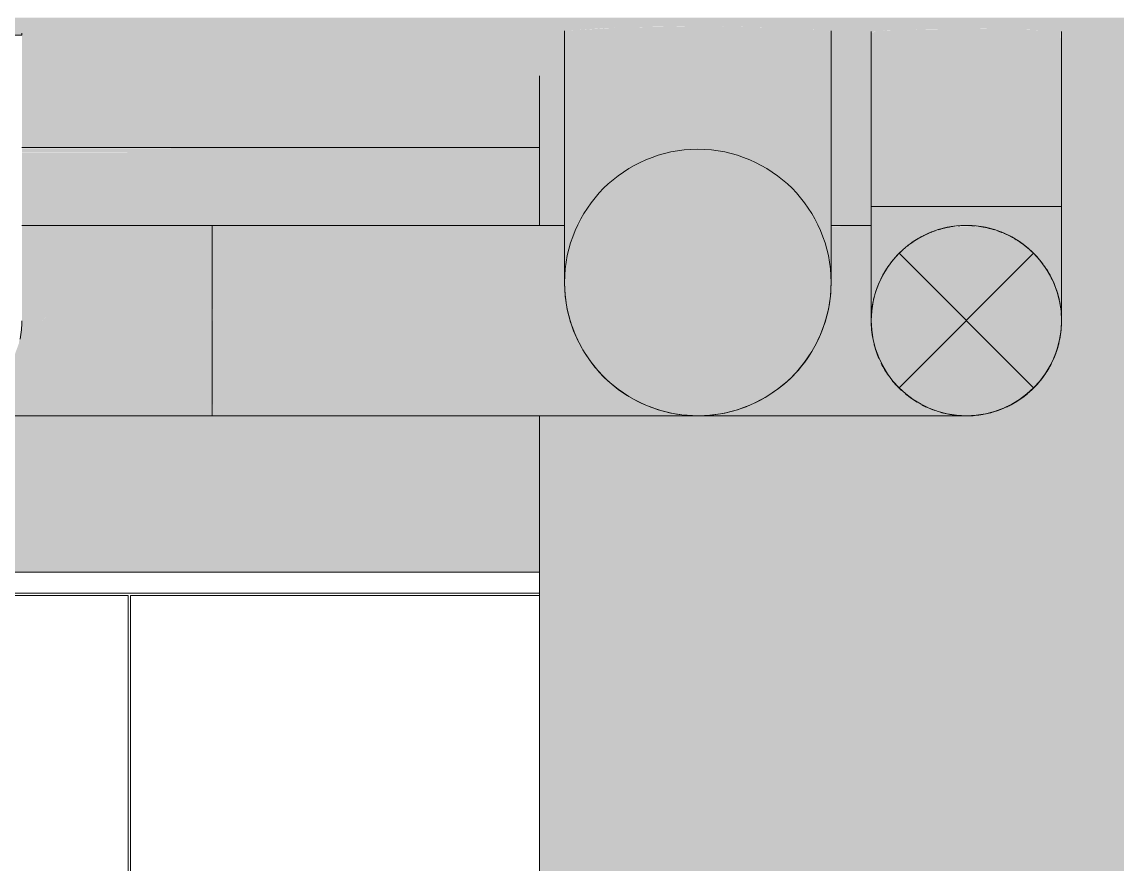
# Model space of a CAD drawing. Header units: inches. Extents: x -23034 to -8288, y -132 to 853.
# Drawn here: x -19055 to -18939.9, y 68.4 to 156.9 of the extents above; entities that cross this region are included whole.
import ezdxf

# ---------------------------------------------------------------- set-up
doc = ezdxf.new("R2010")
doc.units = ezdxf.units.IN
doc.header["$MEASUREMENT"] = 0
for name, color, linetype, lineweight in [('A-CLNG', 13, 'Continuous', 9), ('A-WALL-PATT', 111, 'Continuous', 25), ('I-WALL', 2, 'Continuous', 9), ('M-HVAC-DUCT', 70, 'Continuous', 9), ('M-HVAC-DUCT-ANNO', 70, 'Continuous', 9), ('S-BEAM', 12, 'Continuous', 9)]:
    doc.layers.add(name, color=color, linetype=linetype, lineweight=lineweight)

# ---------------------------------------------------------------- blocks, each defined once
blk = doc.blocks.new('Round Elbow - 1_5 D-V67-Section 8')
at = {"layer": 'M-HVAC-DUCT'}
for points in [[(-25860.36, 129.55), (-25860.14, 131.98), (-25859.51, 134.34), (-25858.48, 136.55), (-25857.08, 138.55), (-25855.36, 140.28), (-25853.36, 141.68), (-25851.15, 142.71), (-25848.79, 143.34), (-25846.36, 143.55), (-25846.36, 156.47), (-25854.6, 156.34), (-25859.3, 156.06), (-25860.17, 155.9), (-25860.36, 155.83), (-25860.36, 129.78)], [(-25832.36, 129.55), (-25832.36, 155.83), (-25833.04, 156.02), (-25834.78, 156.18), (-25838.26, 156.35), (-25844.4, 156.46), (-25846.36, 156.47), (-25846.36, 143.55), (-25843.93, 143.34), (-25841.57, 142.71), (-25839.36, 141.68), (-25837.36, 140.28), (-25835.63, 138.55), (-25834.04, 136.14), (-25833.19, 134.28), (-25832.57, 131.98)], [(-25846.36, 115.55), (-25843.93, 115.76), (-25841.57, 116.4), (-25839.36, 117.43), (-25837.36, 118.83), (-25835.63, 120.55), (-25834.23, 122.55), (-25833.2, 124.76), (-25832.57, 127.12), (-25832.36, 129.55), (-25832.57, 131.98), (-25833.2, 134.34), (-25834.23, 136.55), (-25835.63, 138.55), (-25837.36, 140.28), (-25839.36, 141.68), (-25841.57, 142.71), (-25843.93, 143.34), (-25846.36, 143.55), (-25848.79, 143.34), (-25851.15, 142.71), (-25853.36, 141.68), (-25855.36, 140.28), (-25857.08, 138.55), (-25858.48, 136.55), (-25859.51, 134.34), (-25860.14, 131.98), (-25860.36, 129.55), (-25860.14, 127.12), (-25859.51, 124.76), (-25858.48, 122.55), (-25857.08, 120.55), (-25855.36, 118.83), (-25853.36, 117.43), (-25851.15, 116.4), (-25848.79, 115.76)]]:
    blk.add_hatch(color=256, dxfattribs=at).paths.add_polyline_path(points, flags=0)
at = {"layer": 'M-HVAC-DUCT', "flags": 128}
for points in [[(-25860.36, 129.55), (-25860.36, 129.59), (-25860.36, 129.69), (-25860.36, 129.85), (-25860.36, 130.09), (-25860.36, 130.39), (-25860.36, 130.76), (-25860.36, 131.19), (-25860.36, 131.68), (-25860.36, 132.24), (-25860.36, 132.87), (-25860.36, 133.55), (-25860.36, 134.3), (-25860.36, 135.1), (-25860.36, 135.97), (-25860.36, 136.89), (-25860.36, 137.86), (-25860.36, 138.89), (-25860.36, 139.98), (-25860.36, 141.11), (-25860.36, 142.29), (-25860.36, 143.52), (-25860.36, 144.79), (-25860.36, 146.11), (-25860.36, 147.46), (-25860.36, 148.86), (-25860.36, 150.29), (-25860.36, 151.76), (-25860.36, 153.25), (-25860.36, 154.78), (-25860.36, 155.99)], [(-25832.36, 155.99), (-25832.36, 155.2), (-25832.36, 153.66), (-25832.36, 152.16), (-25832.36, 150.68), (-25832.36, 149.24), (-25832.36, 147.84), (-25832.36, 146.47), (-25832.36, 145.14), (-25832.36, 143.86), (-25832.36, 142.62), (-25832.36, 141.42), (-25832.36, 140.28), (-25832.36, 139.18), (-25832.36, 138.14), (-25832.36, 137.15), (-25832.36, 136.21), (-25832.36, 135.33), (-25832.36, 134.51), (-25832.36, 133.75), (-25832.36, 133.05), (-25832.36, 132.41), (-25832.36, 131.83), (-25832.36, 131.31), (-25832.36, 130.87), (-25832.36, 130.48), (-25832.36, 130.16), (-25832.36, 129.91), (-25832.36, 129.72), (-25832.36, 129.61), (-25832.36, 129.55), (-25832.36, 129.55)], [(-25846.36, 115.55), (-25846.92, 115.56), (-25847.48, 115.6), (-25848.03, 115.65), (-25848.59, 115.73), (-25849.14, 115.83), (-25849.69, 115.95), (-25850.23, 116.1), (-25850.76, 116.26), (-25851.29, 116.45), (-25851.81, 116.66), (-25852.32, 116.88), (-25852.82, 117.13), (-25853.31, 117.4), (-25853.79, 117.69), (-25854.26, 118), (-25854.72, 118.32), (-25855.16, 118.67), (-25855.59, 119.03), (-25856, 119.4), (-25856.4, 119.8), (-25856.78, 120.21), (-25857.15, 120.63), (-25857.5, 121.07), (-25857.83, 121.52), (-25858.14, 121.99), (-25858.43, 122.46), (-25858.7, 122.95), (-25858.96, 123.45), (-25859.19, 123.96), (-25859.41, 124.48), (-25859.6, 125), (-25859.77, 125.54), (-25859.92, 126.08), (-25860.05, 126.62), (-25860.15, 127.17), (-25860.24, 127.73), (-25860.3, 128.28), (-25860.34, 128.84), (-25860.36, 129.4), (-25860.36, 129.55)], [(-25832.36, 129.55), (-25832.37, 128.99), (-25832.4, 128.43), (-25832.46, 127.88), (-25832.54, 127.32), (-25832.64, 126.77), (-25832.76, 126.22), (-25832.9, 125.68), (-25833.07, 125.15), (-25833.25, 124.62), (-25833.46, 124.1), (-25833.69, 123.59), (-25833.94, 123.09), (-25834.21, 122.6), (-25834.5, 122.11), (-25834.8, 121.65), (-25835.13, 121.19), (-25835.47, 120.75), (-25835.83, 120.32), (-25836.21, 119.91), (-25836.6, 119.51), (-25837.01, 119.13), (-25837.44, 118.76), (-25837.88, 118.41), (-25838.33, 118.08), (-25838.79, 117.77), (-25839.27, 117.48), (-25839.76, 117.2), (-25840.26, 116.95), (-25840.77, 116.72), (-25841.28, 116.5), (-25841.81, 116.31), (-25842.34, 116.14), (-25842.88, 115.99), (-25843.43, 115.86), (-25843.98, 115.76), (-25844.53, 115.67), (-25845.09, 115.61), (-25845.65, 115.57), (-25846.21, 115.55), (-25846.36, 115.55)]]:
    blk.add_lwpolyline(points, dxfattribs=at)
at = {"layer": 'M-HVAC-DUCT'}
for start, end in [(90, 180), (0, 90), (180, 270), (270, 0)]:
    blk.add_arc((-25846.36, 129.55), 14, start, end, dxfattribs=at)
blk = doc.blocks.new('Round Elbow - 1_5 D-928584-Section 8')
at = {"layer": 'M-HVAC-DUCT'}
h = blk.add_hatch(color=256, dxfattribs=at)
h.paths.add_polyline_path([(-25917.14, 125.54), (-25917.14, 125.54), (-25917.03, 126.03)], flags=0)
h.paths.add_polyline_path([(-25916.41, 125.54), (-25916.41, 125.54), (-25916.41, 125.54), (-25916.18, 125.96)], flags=0)
h.paths.add_polyline_path([(-25897.39, 125.53), (-25897.39, 135.53), (-25917.39, 135.53), (-25917.39, 125.54), (-25897.39, 125.53)], flags=0)
h.paths.add_polyline_path([(-25906.47, 125.53), (-25906.47, 125.53), (-25906.47, 127.89)], flags=0)
h.paths.add_polyline_path([(-25915.21, 125.53), (-25915.21, 125.54), (-25914.6, 126.29)], flags=0)
h = blk.add_hatch(color=256, dxfattribs=at)
h.paths.add_polyline_path([(-25906.47, 125.53), (-25906.47, 125.53), (-25906.47, 125.53)], flags=0)
h.paths.add_polyline_path([(-25897.39, 115.53), (-25897.39, 125.53), (-25917.39, 125.54), (-25917.71, 123.14), (-25918.45, 121.13), (-25919.45, 119.5), (-25920.81, 118.03), (-25922.76, 116.71), (-25924.3, 116.03), (-25926.68, 115.59), (-25901.01, 115.53)], flags=0)
h.paths.add_polyline_path([(-25916.41, 123.52), (-25916.41, 125.54), (-25916.41, 125.53)], flags=0)
h.paths.add_polyline_path([(-25916.99, 124.46), (-25917.14, 125.54), (-25917.14, 125.54)], flags=0)
for p, q in [((-25927.37, 135.54), (-25927.29, 135.54)), ((-25897.39, 135.53), (-25897.39, 135.34)), ((-25897.39, 135.34), (-25897.39, 134.77)), ((-25897.39, 134.77), (-25897.39, 133.85)), ((-25897.39, 133.85), (-25897.39, 132.6)), ((-25897.39, 132.6), (-25897.39, 131.09)), ((-25897.39, 131.09), (-25897.39, 129.36)), ((-25897.39, 129.36), (-25897.39, 127.48)), ((-25897.39, 127.48), (-25897.39, 125.53)), ((-25897.39, 125.53), (-25897.39, 123.58)), ((-25897.39, 123.58), (-25897.39, 121.71)), ((-25897.39, 121.71), (-25897.39, 119.98)), ((-25897.39, 119.98), (-25897.39, 118.46)), ((-25897.39, 118.46), (-25897.39, 117.22)), ((-25897.39, 117.22), (-25897.39, 116.29)), ((-25897.39, 116.29), (-25897.39, 115.72)), ((-25897.39, 115.72), (-25897.39, 115.53))]:
    blk.add_line(p, q, dxfattribs=at)
at = {"layer": 'M-HVAC-DUCT', "flags": 128}
for points in [[(-25917.4, 135.53), (-25916.5, 135.53), (-25915.56, 135.53), (-25914.6, 135.53), (-25913.6, 135.53), (-25912.58, 135.53), (-25911.53, 135.53), (-25910.46, 135.53), (-25909.37, 135.53), (-25908.26, 135.53), (-25907.13, 135.53), (-25905.99, 135.53), (-25904.83, 135.53), (-25903.67, 135.53), (-25902.49, 135.53), (-25901.3, 135.53), (-25900.11, 135.53), (-25898.91, 135.53), (-25897.71, 135.53), (-25897.39, 135.53)], [(-25897.39, 115.53), (-25898.59, 115.53), (-25899.79, 115.53), (-25900.98, 115.53), (-25902.17, 115.53), (-25903.35, 115.53), (-25904.52, 115.53), (-25905.68, 115.53), (-25906.83, 115.53), (-25907.96, 115.53), (-25909.07, 115.53), (-25910.17, 115.53), (-25911.24, 115.53), (-25912.3, 115.53), (-25913.33, 115.53), (-25914.33, 115.53), (-25915.31, 115.53), (-25916.25, 115.53), (-25917.17, 115.53), (-25918.06, 115.53), (-25918.91, 115.53), (-25919.73, 115.53), (-25920.51, 115.53), (-25921.26, 115.53), (-25921.97, 115.53), (-25922.64, 115.53), (-25923.26, 115.54), (-25923.85, 115.54), (-25924.39, 115.54), (-25924.89, 115.54), (-25925.35, 115.54), (-25925.76, 115.54), (-25926.13, 115.54), (-25926.45, 115.54), (-25926.73, 115.54), (-25926.95, 115.54), (-25927.13, 115.54), (-25927.27, 115.54), (-25927.35, 115.54), (-25927.39, 115.54), (-25927.39, 115.54)]]:
    blk.add_lwpolyline(points, dxfattribs=at)
at = {"layer": 'M-HVAC-DUCT'}
for start_param, end_param in [(6.086768, 6.283117), (5.694069, 5.795395), (5.876909, 5.890418)]:
    blk.add_ellipse((-25927.39, 125.54), major_axis=(10, 0), ratio=1, start_param=start_param, end_param=end_param, dxfattribs=at)
blk = doc.blocks.new('Round Elbow - 1_5 D-928679-Section 8')
at = {"layer": 'M-HVAC-DUCT'}
blk.add_hatch(color=256, dxfattribs=at).paths.add_polyline_path([(-25833, 125.53), (-25828.14, 125.55), (-25828.2, 135.53), (-25832.36, 135.45), (-25832.4, 129.04), (-25832.6, 127.02), (-25832.79, 126.3)], flags=0)
h = blk.add_hatch(color=256, dxfattribs=at)
h.paths.add_polyline_path([(-25830.32, 125.53), (-25830.32, 125.53), (-25830.67, 123.31)], flags=0)
h.paths.add_polyline_path([(-25840.96, 115.53), (-25819.19, 115.61), (-25821.45, 116.14), (-25821.98, 116.3), (-25823.71, 117.23), (-25825.34, 118.62), (-25826.46, 119.99), (-25827.38, 121.71), (-25827.95, 123.59), (-25828.2, 125.53), (-25833, 125.53), (-25833.34, 124.48), (-25834.44, 122.26), (-25835.63, 120.55), (-25837.65, 118.62), (-25839.36, 117.43), (-25841.57, 116.4), (-25844.41, 115.72), (-25846.36, 115.55), (-25848.14, 115.63), (-25848.14, 115.53), (-25841.57, 115.53)], flags=0)
h = blk.add_hatch(color=256, dxfattribs=at)
h.paths.add_polyline_path([(-25818.14, 115.53), (-25818.14, 115.54), (-25818.22, 115.54)], flags=0)
h.paths.add_polyline_path([(-25816.82, 115.66), (-25816.15, 115.74), (-25816.27, 115.73), (-25816.75, 115.68)], flags=0)
h.paths.add_polyline_path([(-25814.83, 116.14), (-25814.28, 116.31), (-25814.35, 116.29), (-25814.77, 116.17)], flags=0)
h.paths.add_polyline_path([(-25812.97, 117.01), (-25812.57, 117.23), (-25812.93, 117.04)], flags=0)
h.paths.add_polyline_path([(-25811.34, 118.24), (-25810.92, 118.65), (-25811.31, 118.27)], flags=0)
h.paths.add_polyline_path([(-25809.99, 119.78), (-25809.82, 119.99), (-25809.97, 119.81)], flags=0)
h.paths.add_polyline_path([(-25808.98, 121.56), (-25808.9, 121.71), (-25808.97, 121.58)], flags=0)
h.paths.add_polyline_path([(-25808.35, 123.51), (-25808.33, 123.6), (-25808.35, 123.52)], flags=0)
for p, q in [((-25818.04, 135.53), (-25817.84, 135.53)), ((-25817.57, 135.52), (-25817.34, 135.5)), ((-25816.55, 135.41), (-25816.29, 135.36)), ((-25813.43, 134.35), (-25813.3, 134.28)), ((-25813, 134.11), (-25812.89, 134.04)), ((-25812.49, 133.79), (-25812.22, 133.6)), ((-25810.41, 131.88), (-25810.19, 131.59)), ((-25809.95, 131.27), (-25809.87, 131.15)), ((-25809.27, 130.14), (-25809.14, 129.89)), ((-25808.89, 129.32), (-25808.85, 129.22)), ((-25808.68, 128.78), (-25808.61, 128.57)), ((-25808.51, 128.24), (-25808.46, 128.03)), ((-25808.33, 127.46), (-25808.31, 127.36)), ((-25808.17, 126.27), (-25808.16, 126.13)), ((-25848.14, 115.53), (-25848.14, 115.58))]:
    blk.add_line(p, q, dxfattribs=at)
at = {"layer": 'M-HVAC-DUCT', "flags": 128}
for points in [[(-25832.36, 135.53), (-25832.2, 135.53), (-25831.2, 135.53), (-25830.22, 135.53), (-25829.28, 135.53), (-25828.36, 135.53), (-25828.2, 135.53)], [(-25818.18, 135.53), (-25818.14, 135.53), (-25818.14, 135.53)], [(-25815.73, 135.24), (-25815.38, 135.14), (-25815.23, 135.1)], [(-25814.88, 134.99), (-25814.62, 134.89), (-25814.41, 134.81)], [(-25814.16, 134.71), (-25813.88, 134.58), (-25813.59, 134.44)], [(-25812.09, 133.5), (-25811.85, 133.31), (-25811.61, 133.11)], [(-25811.35, 132.88), (-25811.25, 132.78), (-25811.15, 132.69)], [(-25810.92, 132.45), (-25810.69, 132.21), (-25810.53, 132.01)], [(-25809.63, 130.79), (-25809.52, 130.6), (-25809.39, 130.36)], [(-25808.14, 125.53), (-25808.15, 125.13), (-25808.17, 124.73), (-25808.21, 124.34), (-25808.27, 123.94), (-25808.34, 123.55), (-25808.43, 123.16), (-25808.53, 122.77), (-25808.65, 122.39), (-25808.78, 122.01), (-25808.93, 121.64), (-25809.09, 121.27), (-25809.27, 120.92), (-25809.46, 120.57), (-25809.67, 120.22), (-25809.89, 119.89), (-25810.12, 119.56), (-25810.36, 119.25), (-25810.62, 118.94), (-25810.89, 118.64), (-25811.17, 118.36), (-25811.47, 118.09), (-25811.77, 117.83), (-25812.08, 117.58), (-25812.41, 117.34), (-25812.74, 117.12), (-25813.08, 116.91), (-25813.43, 116.71), (-25813.78, 116.53), (-25814.15, 116.37), (-25814.52, 116.21), (-25814.89, 116.08), (-25815.27, 115.95), (-25815.66, 115.85), (-25816.05, 115.76), (-25816.44, 115.68), (-25816.84, 115.62), (-25817.23, 115.58), (-25817.63, 115.55), (-25818.03, 115.54), (-25818.14, 115.53)], [(-25818.14, 115.53), (-25818.16, 115.53), (-25818.24, 115.53), (-25818.36, 115.53), (-25818.52, 115.53), (-25818.74, 115.53), (-25819, 115.53), (-25819.31, 115.53), (-25819.66, 115.53), (-25820.06, 115.53), (-25820.51, 115.53), (-25821, 115.53), (-25821.53, 115.53), (-25822.11, 115.53), (-25822.72, 115.53), (-25823.38, 115.53), (-25824.08, 115.53), (-25824.81, 115.53), (-25825.59, 115.53), (-25826.4, 115.53), (-25827.24, 115.53), (-25828.12, 115.53), (-25829.03, 115.53), (-25829.97, 115.53), (-25830.94, 115.53), (-25831.93, 115.53), (-25832.95, 115.53), (-25834, 115.53), (-25835.07, 115.53), (-25836.16, 115.53), (-25837.27, 115.53), (-25838.4, 115.53), (-25839.54, 115.53), (-25840.7, 115.53), (-25841.86, 115.53), (-25843.04, 115.53), (-25844.23, 115.53), (-25845.42, 115.53), (-25846.62, 115.53), (-25847.82, 115.53), (-25848.14, 115.53)]]:
    blk.add_lwpolyline(points, dxfattribs=at)
at = {"layer": 'M-HVAC-DUCT'}
for major_axis, start_param, end_param in [((10, 0), 3.386095, 3.550831), ((10, 0), 5.873884, 6.03903), ((10, 0), 3.603142, 3.756233), ((10, 0), 5.668485, 5.821758), ((10, 0), 3.812892, 3.961814), ((10, 0), 5.462906, 5.611933), ((10, 0), 4.020413, 4.167541), ((10, 0), 5.257183, 5.404375), ((10, 0), 4.227064, 4.37338), ((10, 0), 5.051349, 5.197703), ((10, 0), 4.433336, 4.579307), ((10, 0), 4.639431, 4.712321), ((-10, 0), 1.570732, 1.643723), ((10, 0), 4.845428, 4.991417)]:
    blk.add_ellipse((-25818.14, 125.53), major_axis=major_axis, ratio=1, start_param=start_param, end_param=end_param, dxfattribs=at)
blk = doc.blocks.new('Round Tee - Standard-928740-Section 8')
at = {"layer": 'M-HVAC-DUCT'}
blk.add_hatch(color=256, dxfattribs=at).paths.add_polyline_path([(-25828.14, 125.55), (-25827.81, 128.1), (-25827.28, 129.62), (-25826, 131.72), (-25824.83, 132.98), (-25822.83, 134.36), (-25821.63, 134.91), (-25819.94, 135.38), (-25818.14, 135.54), (-25818.14, 137.54), (-25826.45, 137.54), (-25826.46, 137.54), (-25828.14, 137.54), (-25828.14, 126.86)], flags=0)
h = blk.add_hatch(color=256, dxfattribs=at)
h.paths.add_polyline_path([(-25808.14, 125.55), (-25808.14, 137.54), (-25809.83, 137.54), (-25809.83, 137.54), (-25818.14, 137.54), (-25818.13, 135.54), (-25816.34, 135.38), (-25814.65, 134.91), (-25813.05, 134.14), (-25811.83, 133.3), (-25810.75, 132.27), (-25809.81, 131.07), (-25809.05, 129.7), (-25808.89, 129.35), (-25808.45, 128), (-25808.22, 126.83), (-25808.14, 125.56)], flags=0)
h.paths.add_polyline_path([(-25808.9, 132.69), (-25808.9, 137.54), (-25808.9, 137.54)], flags=0)
h = blk.add_hatch(color=256, dxfattribs=at)
h.paths.add_polyline_path([(-25818.14, 115.54), (-25817.5, 115.61), (-25818.78, 115.61)], flags=0)
h.paths.add_polyline_path([(-25816.75, 115.68), (-25816.19, 115.73), (-25816.49, 115.73)], flags=0)
h.paths.add_polyline_path([(-25814.77, 116.17), (-25814.31, 116.3), (-25814.5, 116.29)], flags=0)
h.paths.add_polyline_path([(-25812.93, 117.04), (-25812.58, 117.23), (-25812.71, 117.2)], flags=0)
h.paths.add_polyline_path([(-25811.31, 118.27), (-25810.92, 118.65), (-25811, 118.62)], flags=0)
h.paths.add_polyline_path([(-25809.97, 119.81), (-25809.83, 119.99), (-25809.93, 119.88)], flags=0)
h.paths.add_polyline_path([(-25808.97, 121.58), (-25808.9, 121.72), (-25808.94, 121.7)], flags=0)
h.paths.add_polyline_path([(-25808.35, 123.52), (-25808.33, 123.59), (-25808.35, 123.58)], flags=0)
for p, q in [((-25828.14, 137.54), (-25828.14, 125.54)), ((-25808.14, 125.54), (-25808.14, 137.54)), ((-25828.14, 125.54), (-25828.14, 125.54)), ((-25808.14, 125.54), (-25808.14, 125.54))]:
    blk.add_line(p, q, dxfattribs=at)
for centre, major_axis, ratio, start_param, end_param in [((-25818.14, 137.54), (10, 0), 0.000149, 1.570796, 3.141593), ((-25818.14, 137.54), (10, 0), 0.000149, 0, 1.570796), ((-25818.14, 125.54), (10, 0), 1, 1.928347, 2.024102), ((-25818.14, 125.54), (10, 0), 1, 1.726063, 1.820823), ((-25818.14, 125.54), (-10, 0), 1, 4.712389, 4.759612), ((-25818.14, 125.54), (10, 0), 1, 1.523573, 1.570796), ((-25818.14, 125.54), (10, 0), 1, 1.32077, 1.415529), ((-25818.14, 125.54), (10, 0), 1, 1.11749, 1.213246), ((-25818.14, 125.54), (10, 0), 1, 2.130502, 2.228136), ((-25818.14, 125.54), (10, 0), 1, 0.913456, 1.011091), ((-25818.14, 125.54), (10, 0), 1, 2.33259, 2.433488), ((-25818.14, 125.54), (10, 0), 1, 0.708105, 0.809003), ((-25818.14, 125.54), (10, 0), 1, 2.53466, 2.641583), ((-25818.14, 125.54), (10, 0), 1, 0.50001, 0.606933), ((-25818.14, 125.54), (10, 0), 1, 2.736754, 2.857588), ((-25818.14, 125.54), (10, 0), 1, 0.284005, 0.404839), ((-25818.14, 125.54), (10, 0), 1, 2.945243, 3.141593), ((-25818.14, 125.54), (-10, 0), 1, 3.141594, 3.337943), ((-25818.14, 125.54), (-10, 0), 1, 0, 0.19635), ((-25818.14, 125.54), (10, 0), 1, 6.086836, 6.283185), ((-25818.14, 125.54), (10, 0), 1, 3.398581, 3.549449), ((-25818.14, 125.54), (10, 0), 1, 5.875329, 6.026197), ((-25818.14, 125.54), (10, 0), 1, 3.615372, 3.753794), ((-25818.14, 125.54), (10, 0), 1, 5.670984, 5.809406), ((-25818.14, 125.54), (10, 0), 1, 3.824619, 3.958255), ((-25818.14, 125.54), (10, 0), 1, 5.466523, 5.600159), ((-25818.14, 125.54), (10, 0), 1, 4.03146, 4.162819), ((-25818.14, 125.54), (10, 0), 1, 5.261959, 5.393318), ((-25818.14, 125.54), (10, 0), 1, 4.237283, 4.367481), ((-25818.14, 125.54), (10, 0), 1, 5.057297, 5.187495), ((-25818.14, 125.54), (10, 0), 1, 4.442605, 4.569596), ((-25818.14, 125.54), (10, 0), 1, 4.647654, 4.712389), ((-25818.14, 125.54), (-10, 0), 1, 1.570796, 1.635532), ((-25818.14, 125.54), (10, 0), 1, 4.852535, 4.982173)]:
    blk.add_ellipse(centre, major_axis=major_axis, ratio=ratio, start_param=start_param, end_param=end_param, dxfattribs=at)
for points, knots in [([(-25823.03, 134.27), (-25822.89, 134.34), (-25822.57, 134.51), (-25822.25, 134.66), (-25822.06, 134.74)], [0.72215351, 0.72215351, 0.72215351, 0.72215351, 0.75, 0.78371328, 0.78371328, 0.78371328, 0.78371328]), ([(-25821.41, 134.99), (-25821.49, 134.96), (-25821.64, 134.91), (-25821.79, 134.85), (-25821.86, 134.82)], [0.17764588, 0.17764588, 0.17764588, 0.17764588, 0.19047619, 0.20436545, 0.20436545, 0.20436545, 0.20436545]), ([(-25820.05, 135.36), (-25819.94, 135.38), (-25819.72, 135.42), (-25819.49, 135.45), (-25819.38, 135.47)], [0.89902118, 0.89902118, 0.89902118, 0.89902118, 0.91666667, 0.9350048, 0.9350048, 0.9350048, 0.9350048]), ([(-25819.05, 135.5), (-25819.01, 135.5), (-25818.71, 135.53), (-25818.41, 135.54), (-25818.14, 135.54)], [0.95238095, 0.95238095, 0.95238095, 0.95238095, 0.95833333, 1, 1, 1, 1]), ([(-25817.23, 135.5), (-25817.27, 135.5), (-25817.55, 135.53), (-25817.83, 135.54), (-25818.08, 135.54)], [0.95238095, 0.95238095, 0.95238095, 0.95238095, 0.95833333, 0.99675497, 0.99675497, 0.99675497, 0.99675497]), ([(-25816.91, 135.47), (-25816.72, 135.44), (-25816.49, 135.41), (-25816.27, 135.37), (-25816.23, 135.36)], [0.0649952, 0.0649952, 0.0649952, 0.0649952, 0.0952381, 0.10097882, 0.10097882, 0.10097882, 0.10097882]), ([(-25816.34, 135.38), (-25816.41, 135.39), (-25816.59, 135.42), (-25816.76, 135.45), (-25816.87, 135.46)], [0.9047619, 0.9047619, 0.9047619, 0.9047619, 0.91666667, 0.93292582, 0.93292582, 0.93292582, 0.93292582]), ([(-25814.89, 135), (-25814.81, 134.97), (-25814.64, 134.91), (-25814.48, 134.85), (-25814.39, 134.81)], [0.17630933, 0.17630933, 0.17630933, 0.17630933, 0.19047619, 0.20578867, 0.20578867, 0.20578867, 0.20578867]), ([(-25813.29, 134.28), (-25813.41, 134.35), (-25813.71, 134.51), (-25814.02, 134.65), (-25814.19, 134.73)], [0.72430384, 0.72430384, 0.72430384, 0.72430384, 0.75, 0.78223315, 0.78223315, 0.78223315, 0.78223315]), ([(-25824.72, 133.07), (-25824.44, 133.32), (-25824.11, 133.57), (-25823.76, 133.81), (-25823.73, 133.83)], [0.59663748, 0.59663748, 0.59663748, 0.59663748, 0.66666667, 0.67309712, 0.67309712, 0.67309712, 0.67309712]), ([(-25812.55, 133.83), (-25812.3, 133.66), (-25811.96, 133.41), (-25811.65, 133.15), (-25811.56, 133.07)], [0.32690288, 0.32690288, 0.32690288, 0.32690288, 0.38095238, 0.40336252, 0.40336252, 0.40336252, 0.40336252]), ([(-25826.16, 131.52), (-25826.11, 131.59), (-25825.83, 131.94), (-25825.53, 132.29), (-25825.27, 132.56)], [0.45890792, 0.45890792, 0.45890792, 0.45890792, 0.47619048, 0.54894593, 0.54894593, 0.54894593, 0.54894593]), ([(-25825.13, 132.69), (-25825.1, 132.73), (-25825.02, 132.8), (-25824.95, 132.87), (-25824.91, 132.9)], [0.56096521, 0.56096521, 0.56096521, 0.56096521, 0.57142857, 0.58048063, 0.58048063, 0.58048063, 0.58048063]), ([(-25811.01, 132.56), (-25810.92, 132.46), (-25810.6, 132.13), (-25810.31, 131.78), (-25810.12, 131.52)], [0.45105407, 0.45105407, 0.45105407, 0.45105407, 0.47619048, 0.54109208, 0.54109208, 0.54109208, 0.54109208]), ([(-25827.23, 129.7), (-25827.1, 129.99), (-25826.86, 130.45), (-25826.59, 130.9), (-25826.48, 131.07)], [0.3130917, 0.3130917, 0.3130917, 0.3130917, 0.3809524, 0.4216857, 0.4216857, 0.4216857, 0.4216857]), ([(-25827.9, 127.7), (-25827.88, 127.83), (-25827.74, 128.39), (-25827.53, 129), (-25827.33, 129.47), (-25827.31, 129.54)], [0.1603414, 0.1603414, 0.1603414, 0.1603414, 0.1904762, 0.2857143, 0.3002299, 0.3002299, 0.3002299, 0.3002299]), ([(-25808.97, 129.54), (-25808.86, 129.27), (-25808.63, 128.66), (-25808.44, 128.04), (-25808.36, 127.7)], [0.6997701, 0.6997701, 0.6997701, 0.6997701, 0.7619048, 0.8396586, 0.8396586, 0.8396586, 0.8396586]), ([(-25828.14, 125.54), (-25828.14, 125.76), (-25828.13, 126.18), (-25828.06, 126.83), (-25827.99, 127.29), (-25827.94, 127.54), (-25827.93, 127.58)], [0, 0, 0, 0, 0.047619, 0.0952381, 0.1428571, 0.1515306, 0.1515306, 0.1515306, 0.1515306]), ([(-25808.35, 127.58), (-25808.32, 127.44), (-25808.19, 126.76), (-25808.14, 126.08), (-25808.14, 125.54)], [0.8484694, 0.8484694, 0.8484694, 0.8484694, 0.8809524, 1, 1, 1, 1])]:
    blk.add_open_spline(points, degree=3, knots=knots, dxfattribs=at)
for points in [[(-25822.09, 134.73), (-25822.4, 134.59), (-25822.7, 134.44), (-25822.99, 134.28)], [(-25821.89, 134.81), (-25821.73, 134.88), (-25821.56, 134.94), (-25821.39, 135)], [(-25821.07, 135.1), (-25820.78, 135.19), (-25820.48, 135.27), (-25820.18, 135.33)], [(-25820.22, 135.32), (-25820.5, 135.26), (-25820.77, 135.19), (-25821.04, 135.11)], [(-25819.41, 135.46), (-25819.59, 135.44), (-25819.77, 135.41), (-25819.94, 135.38)], [(-25818.2, 135.54), (-25818.49, 135.54), (-25818.77, 135.52), (-25819.05, 135.5)], [(-25818.14, 135.54), (-25817.84, 135.54), (-25817.53, 135.53), (-25817.23, 135.5)], [(-25816.1, 135.33), (-25815.8, 135.27), (-25815.5, 135.19), (-25815.22, 135.1)], [(-25815.24, 135.11), (-25815.51, 135.19), (-25815.78, 135.26), (-25816.06, 135.32)], [(-25814.42, 134.82), (-25814.56, 134.88), (-25814.71, 134.94), (-25814.87, 134.99)], [(-25814.22, 134.74), (-25813.88, 134.6), (-25813.56, 134.44), (-25813.25, 134.27)], [(-25823.82, 133.77), (-25824.04, 133.62), (-25824.25, 133.46), (-25824.45, 133.3)], [(-25823.64, 133.9), (-25823.51, 133.98), (-25823.37, 134.06), (-25823.24, 134.14)], [(-25823.27, 134.13), (-25823.38, 134.06), (-25823.5, 133.98), (-25823.61, 133.91)], [(-25813.04, 134.15), (-25812.91, 134.06), (-25812.77, 133.98), (-25812.64, 133.9)], [(-25812.67, 133.91), (-25812.78, 133.98), (-25812.9, 134.06), (-25813.01, 134.13)], [(-25811.83, 133.3), (-25812.03, 133.46), (-25812.24, 133.62), (-25812.46, 133.77)], [(-25811.37, 132.9), (-25811.29, 132.83), (-25811.22, 132.76), (-25811.15, 132.69)], [(-25826.42, 131.15), (-25826.38, 131.21), (-25826.33, 131.27), (-25826.29, 131.34)], [(-25809.99, 131.34), (-25809.95, 131.27), (-25809.9, 131.21), (-25809.86, 131.15)], [(-25809.81, 131.07), (-25809.51, 130.62), (-25809.27, 130.17), (-25809.06, 129.7)]]:
    blk.add_open_spline(points, degree=3, dxfattribs=at)
blk = doc.blocks.new('W-Wide Flange - W10X15-1058984-Section 8')
at = {"layer": 'S-BEAM'}
h = blk.add_hatch(color=256, dxfattribs=at)
h.paths.add_polyline_path([(-26262.89, 143.19), (-26128.02, 143.19), (-26128.02, 143.7), (-26262.89, 143.66), (-26262.89, 143.33)], flags=0)
h.paths.add_polyline_path([(-25534.45, 143.19), (-25526.02, 143.19), (-25526.02, 143.7), (-25627.89, 143.64), (-25627.89, 143.19), (-25569, 143.19)], flags=0)
h.paths.add_polyline_path([(-23841.04, 143.19), (-23668.89, 143.22), (-23668.89, 143.7), (-23950.39, 143.66), (-23950.39, 143.19), (-23875.6, 143.19)], flags=0)
h.paths.add_polyline_path([(-25521.27, 143.19), (-25506.27, 143.19), (-25506.27, 143.7), (-25521.27, 143.64), (-25521.27, 143.3)], flags=0)
h.paths.add_polyline_path([(-25501.52, 143.19), (-25406.89, 143.19), (-25406.89, 143.7), (-25501.52, 143.64), (-25501.52, 143.3)], flags=0)
h.paths.add_polyline_path([(-22841.7, 143.19), (-22841.74, 143.7), (-23081.89, 143.66), (-23081.89, 143.19), (-22841.74, 143.19)], flags=0)
h.paths.add_polyline_path([(-25375.77, 143.19), (-25305.27, 143.19), (-25305.27, 143.7), (-25375.77, 143.64), (-25375.77, 143.29)], flags=0)
h.paths.add_polyline_path([(-25975.89, 143.19), (-25972.54, 143.19), (-25972.54, 143.7), (-25975.89, 143.65), (-25975.89, 143.32)], flags=0)
h.paths.add_polyline_path([(-25917.39, 143.19), (-25863.02, 143.19), (-25863.02, 143.7), (-25917.39, 143.65), (-25917.39, 143.31)], flags=0)
h.paths.add_polyline_path([(-25659.02, 143.19), (-25659.02, 143.7), (-25686.39, 143.64), (-25686.39, 143.19), (-25672.68, 143.19)], flags=0)
h.paths.add_polyline_path([(-24974.77, 143.19), (-24826.89, 143.27), (-24826.89, 143.7), (-24974.77, 143.63), (-24974.77, 143.28)], flags=0)
h.paths.add_polyline_path([(-24818.89, 143.19), (-24631.52, 143.26), (-24631.52, 143.7), (-24818.89, 143.62), (-24818.89, 143.27)], flags=0)
h.paths.add_polyline_path([(-23958.39, 143.19), (-23958.39, 143.7), (-24133.58, 143.66), (-24133.58, 143.19), (-23962, 143.19)], flags=0)
h.paths.add_polyline_path([(-23089.89, 143.19), (-23089.89, 143.7), (-23371.39, 143.66), (-23371.39, 143.19), (-23098.02, 143.19)], flags=0)
h.paths.add_polyline_path([(-24626.77, 143.19), (-24537.39, 143.26), (-24537.39, 143.7), (-24626.77, 143.62), (-24626.77, 143.26)], flags=0)
h.paths.add_polyline_path([(-25696.39, 143.19), (-25696.39, 143.7), (-25731.77, 143.64), (-25731.77, 143.19), (-25698.6, 143.19)], flags=0)
h.paths.add_polyline_path([(-25937.39, 143.19), (-25937.39, 143.7), (-25944.54, 143.65), (-25944.54, 143.19), (-25938.93, 143.19)], flags=0)
h.paths.add_polyline_path([(-24529.39, 143.19), (-24247.89, 143.25), (-24247.89, 143.7), (-24529.39, 143.66), (-24529.39, 143.26)], flags=0)
h.paths.add_polyline_path([(-23379.39, 143.19), (-23379.39, 143.7), (-23660.89, 143.66), (-23660.89, 143.19), (-23383.13, 143.19)], flags=0)
h = blk.add_hatch(color=256, dxfattribs=at)
h.paths.add_polyline_path([(-23426.33, 134.81), (-23379.39, 134.81), (-23379.39, 143.19), (-23660.89, 143.19), (-23660.89, 134.81), (-23460.89, 134.81)], flags=0)
h.paths.add_polyline_path([(-26260.19, 134.81), (-26128.02, 134.81), (-26128.02, 143.19), (-26262.89, 143.19), (-26262.89, 134.81)], flags=0)
h.paths.add_polyline_path([(-25975.89, 134.81), (-25972.54, 134.81), (-25972.54, 143.19), (-25975.89, 143.19), (-25975.89, 137.38)], flags=0)
h.paths.add_polyline_path([(-25944.54, 134.81), (-25937.39, 134.81), (-25937.39, 143.19), (-25944.54, 143.11), (-25944.54, 135.18)], flags=0)
h.paths.add_polyline_path([(-25731.77, 134.81), (-25696.39, 134.81), (-25696.39, 143.19), (-25731.77, 143.19)], flags=0)
h.paths.add_polyline_path([(-25686.39, 134.81), (-25659.02, 134.81), (-25659.02, 143.19), (-25686.39, 143.19)], flags=0)
h.paths.add_polyline_path([(-25627.89, 134.81), (-25526.02, 134.81), (-25526.02, 143.19), (-25627.89, 143.19)], flags=0)
h.paths.add_polyline_path([(-25521.27, 134.81), (-25506.27, 134.81), (-25506.27, 143.19), (-25521.27, 143.19)], flags=0)
h.paths.add_polyline_path([(-25501.52, 134.81), (-25406.89, 134.81), (-25406.89, 143.19), (-25501.52, 143.19)], flags=0)
h.paths.add_polyline_path([(-25375.77, 134.81), (-25305.27, 134.81), (-25305.27, 143.19), (-25375.77, 143.19)], flags=0)
h.paths.add_polyline_path([(-24974.77, 134.81), (-24826.89, 134.81), (-24826.89, 143.19), (-24974.77, 143.19)], flags=0)
h.paths.add_polyline_path([(-24818.89, 134.81), (-24631.52, 134.81), (-24631.52, 143.19), (-24818.89, 143.19), (-24818.89, 137.38)], flags=0)
h.paths.add_polyline_path([(-24626.77, 134.81), (-24537.39, 134.81), (-24537.39, 143.19), (-24626.77, 143.19)], flags=0)
h.paths.add_polyline_path([(-24529.39, 134.81), (-24247.89, 134.81), (-24247.89, 143.19), (-24529.39, 143.19)], flags=0)
h.paths.add_polyline_path([(-24133.58, 134.81), (-23958.39, 134.81), (-23958.39, 143.19), (-24133.58, 143.19)], flags=0)
h.paths.add_polyline_path([(-23950.39, 134.81), (-23668.89, 134.81), (-23668.89, 143.19), (-23950.39, 143.19), (-23950.39, 142.06)], flags=0)
h.paths.add_polyline_path([(-23371.39, 134.81), (-23089.89, 134.81), (-23089.89, 143.19), (-23371.39, 143.19)], flags=0)
h.paths.add_polyline_path([(-23081.89, 134.81), (-22929.61, 134.81), (-22929.59, 139.38), (-22892.46, 139.3), (-22892.71, 139.38), (-22857.61, 139.38), (-22857.61, 138.83), (-22840.23, 138.83), (-22841.05, 140.59), (-22841.74, 143.19), (-23081.89, 143.19), (-23081.89, 137.38)], flags=0)
h.paths.add_polyline_path([(-25863.02, 135.53), (-25863.02, 143.19), (-25917.39, 143.17), (-25917.39, 135.53), (-25880.04, 135.53)], flags=0)
h.paths.add_polyline_path([(-25897.39, 135.53), (-25897.39, 135.53), (-25897.39, 142.06)], flags=0)
blk.add_line((-25917.39, 143.73), (-25863.02, 143.73), dxfattribs=at)

msp = doc.modelspace()

# ---------------------------------------------------------------- hatches: boundary and pattern name
at = {"layer": 'A-CLNG'}
h = msp.add_hatch(color=256, dxfattribs=at)
h.paths.add_polyline_path([(-19400.46786, 143.16246), (-19400.46786, 143.70409), (-19265.59286, 143.76663), (-19265.59286, 147.88121), (-19121.46786, 147.88121), (-19121.46786, 157.22017), (-19115.46786, 157.22017), (-19115.46786, 144), (-19113.46786, 144), (-19113.46786, 143.76663), (-19110.12143, 143.76663), (-19110.12143, 155.83057), (-19109.26232, 156.04404), (-19107.81, 156.17521), (-19104.01345, 156.35126), (-19096.74408, 156.46718), (-19091.39982, 156.42719), (-19085.6728, 156.2449), (-19082.79623, 156.01905), (-19082.12143, 155.83057), (-19082.12143, 143.76663), (-19074.96786, 143.76663), (-19074.96786, 155.62274), (-19074.56954, 155.73235), (-19073.28256, 155.85423), (-19068.7947, 156.00769), (-19063.01696, 156.0314), (-19057.89679, 155.91737), (-19055.16001, 155.70403), (-19054.96786, 155.53663), (-19054.96786, 143.76663), (-19000.59286, 143.76663), (-19000.59286, 151.2777), (-18997.93481, 151.2777), (-18997.93481, 155.83057), (-18997.04177, 156.04864), (-18993.5266, 156.28833), (-18987.42334, 156.44534), (-18981.78624, 156.45748), (-18976.4437, 156.36441), (-18971.76645, 156.1361), (-18970.12362, 155.89569), (-18969.93481, 155.80495), (-18969.93481, 151.2777), (-18965.71786, 151.2777), (-18965.71786, 155.79831), (-18965.52571, 155.8796), (-18964.03256, 156.0298), (-18959.5447, 156.18327), (-18953.76696, 156.20698), (-18948.49682, 156.08533), (-18945.91001, 155.8796), (-18945.71786, 155.79831), (-18945.71786, 151.2777), (-18874.09286, 151.2777), (-18874.09286, 157.39052), (-19410.34286, 157.39052), (-19410.34286, 157.22017), (-19404.96786, 157.22017), (-19404.96786, 144), (-19400.96786, 144), (-19400.96786, 143.16246)], flags=0)
h.paths.add_polyline_path([(-19110.12143, 143.70409), (-19110.12143, 143.73), (-19112.65326, 143.70409)], flags=0)
h.paths.add_polyline_path([(-19000.59286, 143.70409), (-19000.59286, 143.73), (-19017.61532, 143.70409)], flags=0)
h.paths.add_polyline_path([(-18544.46786, 143.70409), (-18544.46786, 143.73), (-18551.06545, 143.70409)], flags=0)
h.paths.add_polyline_path([(-16806.46786, 143.70409), (-16806.46786, 143.73), (-16840.38257, 143.70409)], flags=0)
h.paths.add_polyline_path([(-17095.96786, 143.70409), (-17095.96786, 143.73), (-17099.57695, 143.70409)], flags=0)
h.paths.add_polyline_path([(-17385.46786, 143.70409), (-17385.46786, 143.73), (-17393.33057, 143.70409)], flags=0)
h.paths.add_polyline_path([(-18796.59286, 143.70409), (-18796.59286, 143.73), (-18810.25982, 143.70409)], flags=0)
h.paths.add_polyline_path([(-15979.32127, 143.70409), (-15979.32353, 143.73), (-15979.4576, 143.70409)], flags=0)
h.paths.add_polyline_path([(-18869.34286, 143.76663), (-18833.96786, 143.76663), (-18833.96786, 144), (-18831.96786, 144), (-18831.96786, 157.22017), (-18825.96786, 157.22017), (-18825.96786, 144), (-18823.96786, 144), (-18823.96786, 143.76663), (-18796.59286, 143.76663), (-18796.59286, 157.39052), (-18869.34286, 157.39052), (-18869.34286, 151.2777)], flags=0)
h.paths.add_polyline_path([(-18765.46786, 143.76663), (-18663.59286, 143.76663), (-18663.59286, 157.39052), (-18791.84286, 157.39052), (-18791.84286, 156.35517), (-18765.46786, 156.35517), (-18765.46786, 151.44165)], flags=0)
h.paths.add_polyline_path([(-16667.58632, 143.76663), (-16516.96786, 143.76663), (-16516.96786, 144), (-16515.96786, 144), (-16515.96786, 157.22017), (-16509.96786, 157.22017), (-16509.96786, 144), (-16508.96786, 144), (-16508.96786, 143.76663), (-16227.46786, 143.76663), (-16227.46786, 144), (-16226.46786, 144), (-16226.46786, 157.22017), (-16220.46786, 157.22017), (-16220.46786, 144), (-16219.46786, 144), (-16219.46786, 143.76663), (-15979.32674, 143.76663), (-15979.46786, 145.37968), (-15979.22948, 147.95217), (-15978.52247, 150.43706), (-15977.3709, 152.74973), (-15975.81399, 154.81142), (-15973.90475, 156.55192), (-15972.55035, 157.39052), (-17379.09286, 157.39052), (-17379.09286, 157.22017), (-17378.46786, 157.22017), (-17378.46786, 154.85257), (-17271.15536, 154.85257), (-17271.15536, 143.76663), (-17095.96786, 143.76663), (-17095.96786, 144), (-17094.96786, 144), (-17094.96786, 157.22017), (-17088.96786, 157.22017), (-17088.96786, 144), (-17087.96786, 144), (-17087.96786, 143.76663), (-16806.46786, 143.76663), (-16806.46786, 144), (-16805.46786, 144), (-16805.46786, 157.22017), (-16799.46786, 157.22017), (-16799.46786, 144), (-16798.46786, 144), (-16798.46786, 143.76663), (-16702.14557, 143.76663)], flags=0)
h.paths.add_polyline_path([(-18049.95632, 143.76663), (-17964.46786, 143.76663), (-17964.46786, 144), (-17963.46786, 144), (-17963.46786, 157.22017), (-17957.46786, 157.22017), (-17957.46786, 144), (-17956.46786, 144), (-17956.46786, 143.76663), (-17769.09286, 143.76663), (-17769.09286, 157.39052), (-18112.34286, 157.39052), (-18112.34286, 143.76663), (-18084.51557, 143.76663)], flags=0)
h.paths.add_polyline_path([(-18643.84286, 143.76663), (-18643.84286, 157.39052), (-18658.84286, 157.39052), (-18658.84286, 143.76663)], flags=0)
h.paths.add_polyline_path([(-18637.46357, 143.76663), (-18544.46786, 143.76663), (-18544.46786, 156.35517), (-18542.46786, 156.35517), (-18542.42563, 157.22017), (-18536.46786, 157.22017), (-18536.46786, 156.35517), (-18518.09286, 156.35517), (-18518.09286, 157.39052), (-18639.09286, 157.39052), (-18639.09286, 143.76663)], flags=0)
h.paths.add_polyline_path([(-17764.34286, 143.76663), (-17674.96786, 143.76663), (-17674.96786, 144), (-17673.96786, 144), (-17673.96786, 157.22017), (-17667.96786, 157.22017), (-17667.96786, 144), (-17666.96786, 144), (-17666.96786, 143.76663), (-17385.46786, 143.76663), (-17385.46786, 144), (-17384.46786, 144), (-17384.46786, 157.22017), (-17383.84286, 157.22017), (-17383.84286, 157.39052), (-17764.34286, 157.39052), (-17764.34286, 151.44165)], flags=0)
h.paths.add_polyline_path([(-18442.84286, 143.76663), (-18442.84286, 157.39052), (-18513.34286, 157.39052), (-18513.34286, 143.76663), (-18447.3877, 143.76663)], flags=0)
h.paths.add_polyline_path([(-18291.87107, 150.40725), (-18252.96786, 150.40725), (-18252.96786, 157.22017), (-18247.59286, 157.22017), (-18247.59286, 157.39052), (-18302.34286, 157.39052), (-18302.34286, 150.40725)], flags=0)
h.paths.add_polyline_path([(-15943.09286, 153.02263), (-15943.09286, 157.33814), (-15958.38537, 157.39052), (-15957.03098, 156.55192), (-15955.12174, 154.81142), (-15954.46783, 153.98538), (-15953.56482, 153.71818), (-15952.40758, 153.55855), (-15947.82529, 153.22762), (-15943.1164, 153.02332)], flags=0)
h.paths.add_polyline_path([(-19078.09401, 155.53646), (-19078.09401, 155.53667), (-19074.96788, 155.53667)], flags=0)
h.paths.add_polyline_path([(-18242.84286, 155.90725), (-18117.09286, 155.90725), (-18117.09286, 157.39052), (-18242.84286, 157.39052), (-18242.84286, 156.1304)], flags=0)
h.paths.add_polyline_path([(-18430.10807, 157.13642), (-18307.09286, 157.13642), (-18307.09286, 157.39052), (-18438.09286, 157.39052), (-18438.09286, 157.13642)], flags=0)
at = {"layer": 'A-WALL-PATT', "lineweight": 9}
h = msp.add_hatch(dxfattribs=at)
h.set_pattern_fill('FP_16', color=256, style=0, pattern_type=2)
h.set_pattern_definition([(90, (-32746.94, 145), (-193, -193), [48, -145]), (180, (-32746.94, 145), (-2e-14, -193), [96.25, -96.75]), (270, (-32843.19, 193), (-193, -193), [48, -145]), (180, (-32746.94, 193), (-2e-14, -193), [96.25, -96.75]), (270, (-32843.44, 193), (-193, -193), [48, -145]), (180, (-32843.44, 193), (-2e-14, -193), [96.25, -96.75]), (90, (-32939.69, 145), (-193, -193), [48, -145]), (180, (-32843.44, 145), (-2e-14, -193), [96.25, -96.75]), (90, (-32794.94, 193.25), (-193, -193), [48, -145]), (180, (-32746.69, 193.25), (-2e-14, -193), [48.25, -144.75]), (180, (-32746.69, 241.25), (-2e-14, -193), [48.25, -144.75]), (90, (-32891.44, 193.25), (-193, -193), [48, -145]), (180, (-32795.19, 193.25), (-2e-14, -193), [96.25, -96.75]), (270, (-32795.19, 241.25), (-193, -193), [48, -145]), (180, (-32795.19, 241.25), (-2e-14, -193), [96.25, -96.75]), (180, (-32891.69, 193.25), (-2e-14, -193), [48, -145]), (270, (-32891.69, 241.25), (-193, -193), [48, -145]), (180, (-32891.69, 241.25), (-2e-14, -193), [48, -145]), (90, (-32746.94, 241.5), (-193, -193), [48, -145]), (180, (-32746.94, 241.5), (-2e-14, -193), [96.25, -96.75]), (270, (-32843.19, 289.5), (-193, -193), [48, -145]), (180, (-32746.94, 289.5), (-2e-14, -193), [96.25, -96.75]), (270, (-32843.44, 289.5), (-193, -193), [48, -145]), (180, (-32843.44, 289.5), (-2e-14, -193), [96.25, -96.75]), (270, (-32939.69, 289.5), (-193, -193), [48, -145]), (180, (-32843.44, 241.5), (-2e-14, -193), [96.25, -96.75]), (90, (-32794.94, 289.75), (-193, -193), [48, -145]), (180, (-32746.69, 289.75), (-2e-14, -193), [48.25, -144.75]), (180, (-32746.69, 337.75), (-2e-14, -193), [48.25, -144.75]), (90, (-32891.44, 289.75), (-193, -193), [48, -145]), (180, (-32795.19, 289.75), (-2e-14, -193), [96.25, -96.75]), (270, (-32795.19, 337.75), (-193, -193), [48, -145]), (180, (-32795.19, 337.75), (-2e-14, -193), [96.25, -96.75]), (180, (-32891.69, 289.75), (-2e-14, -193), [48, -145]), (270, (-32891.69, 337.75), (-193, -193), [48, -145]), (180, (-32891.69, 337.75), (-2e-14, -193), [48, -145])])
h.paths.add_polyline_path([(-19113.46786, 0), (-19000.59286, 0), (-19000.59286, 99.09798), (-19113.46786, 99.09798), (-19113.46786, 20.15665)], flags=0)
h.paths.add_polyline_path([(-19073.28293, 119.09798), (-19072.60791, 119.15797), (-19073.31107, 120.03337), (-19074.23304, 121.79588), (-19074.80515, 123.8837), (-19074.96786, 126.40736), (-19074.96786, 134), (-19082.12143, 134), (-19082.12143, 129.55144), (-19082.33412, 127.12037), (-19082.96573, 124.76316), (-19083.99707, 122.55144), (-19085.3968, 120.55242), (-19086.73382, 119.09798), (-19073.30402, 119.09798)], flags=0)
h.paths.add_polyline_path([(-19113.46786, 119.09798), (-19105.39161, 119.09798), (-19106.84605, 120.55242), (-19108.24578, 122.55144), (-19109.27712, 124.76316), (-19109.90873, 127.12037), (-19110.12143, 130.46925), (-19110.12143, 134), (-19113.46786, 134), (-19113.46786, 122.55144)], flags=0)
at = {"layer": 'I-WALL'}
h = msp.add_hatch(color=256, dxfattribs=at)
h.paths.add_polyline_path([(-19000.59286, 0), (-18982.96786, 0), (-18982.96786, 36), (-18958.96786, 36), (-18958.96786, 0), (-18951.50239, 0.03535), (-18949.78275, 25.46237), (-18950.06136, 25.7944), (-18950.25588, 26.18173), (-18950.35584, 26.8202), (-18950.32697, 27.15874), (-18950.10744, 27.75), (-18949.99061, 27.97928), (-18949.60728, 28.42026), (-18949.12865, 28.7554), (-18948.49682, 28.97539), (-18948.00321, 29.036), (-18936.46786, 29.036), (-18936.46786, 87), (-18898.46786, 87), (-18898.46786, 36), (-18874.96786, 36), (-18874.96786, 0), (-18874.09286, 0), (-18874.09286, 106.5359), (-18888.2283, 106.5359), (-18888.61196, 105.27115), (-18889.53606, 103.54228), (-18890.92309, 101.90923), (-18892.29505, 100.78328), (-18894.02392, 99.85919), (-18896.03905, 99.27642), (-18897.85076, 99.09798), (-18899.80166, 99.29013), (-18901.68922, 99.8654), (-18903.40646, 100.78328), (-18904.92182, 102.02691), (-18906.16545, 103.54228), (-18907.21998, 105.70111), (-18907.47321, 106.5359), (-18926.01315, 106.59068), (-18928.51435, 107.21206), (-18929.17056, 107.50243), (-18930.93726, 108.56071), (-18932.26044, 109.73474), (-18933.43554, 111.2664), (-18934.20666, 112.70906), (-18934.77571, 114.58499), (-18934.96786, 116.5359), (-18934.74759, 118.6204), (-18933.90265, 120.95082), (-18932.78342, 122.71874), (-18931.52628, 124.06389), (-18929.96786, 125.19615), (-18927.6624, 126.13056), (-18925.895, 126.48112), (-18874.09286, 126.5359), (-18874.09286, 151.2777), (-18945.71786, 151.2777), (-18945.71786, 137.54045), (-18945.71786, 137.53949), (-18945.71786, 125.53382), (-18945.98929, 123.30915), (-18946.58241, 121.48373), (-18947.62769, 119.67325), (-18949.36771, 117.87179), (-18950.5518, 117.0115), (-18951.07554, 116.7316), (-18951.89165, 116.29545), (-18953.76762, 115.72652), (-18956.59029, 115.53273), (-19000.59286, 115.5289), (-19000.59286, 20.15665)], flags=0)
h.paths.add_polyline_path([(-18950.06159, 6.21897), (-18936.46786, 6.21897), (-18936.46786, 27.5), (-18948.30725, 27.41346), (-18948.50171, 26.60348), (-18948.58614, 25.30964), (-18948.70955, 25.29422), (-18949.59269, 12.83448)], flags=0)
h.paths.add_polyline_path([(-18948.58614, 0), (-18936.46786, 0), (-18936.46786, 5.21897), (-18950.06159, 5.21897), (-18950.13247, 5.21897), (-18950.50239, 0)], flags=0)
h.paths.add_polyline_path([(-18945.71834, 125.55567), (-18945.80065, 126.82507), (-18945.781, 126.18357), (-18945.73127, 125.67872)], flags=0)
h.paths.add_polyline_path([(-18945.95806, 127.69691), (-18946.2391, 128.72761), (-18946.05042, 127.98117)], flags=0)
h.paths.add_polyline_path([(-18946.63036, 129.70153), (-18947.07022, 130.56327), (-18946.74796, 129.90522)], flags=0)
h.paths.add_polyline_path([(-18947.7052, 131.51504), (-18948.49682, 132.4508), (-18947.85667, 131.68326)], flags=0)
h.paths.add_polyline_path([(-18969.93481, 135.52898), (-18965.71786, 135.52994), (-18965.77645, 151.2777), (-18969.93481, 151.2777), (-18969.93481, 135.52947)], flags=0)
h.paths.add_polyline_path([(-18997.93481, 135.52973), (-18997.93481, 151.2777), (-19000.59286, 151.2777), (-19000.59286, 135.52991), (-18998.46778, 135.52976)], flags=0)
at = {"layer": 'M-HVAC-DUCT'}
for points in [[(-19055.16001, 155.53651), (-19054.96786, 155.62274), (-19055.16001, 155.70403), (-19056.65316, 155.85423), (-19061.14103, 156.00769), (-19064.96786, 156.03941), (-19064.96786, 155.53671), (-19055.72907, 155.53656)], [(-18965.71786, 137.54074), (-18955.71786, 137.54223), (-18955.71786, 156.21498), (-18962.18788, 156.1135), (-18964.95666, 155.95777), (-18965.71786, 155.79831), (-18965.71786, 137.54103)], [(-18997.2959, 125.52968), (-18997.75364, 127.48062), (-18997.93481, 130.46925), (-18997.93481, 135.52973), (-19034.96718, 135.53224), (-19034.89495, 125.53224), (-18997.72212, 125.52971)], [(-18985.71854, 115.5289), (-18985.71853, 115.7075), (-18986.36589, 115.76414), (-18988.72309, 116.39575), (-18990.93481, 117.42709), (-18992.93384, 118.82682), (-18994.65943, 120.55242), (-18996.05917, 122.55144), (-18997.09051, 124.76316), (-18997.2959, 125.52968), (-19034.96786, 125.53224), (-19034.89495, 115.53224), (-18985.76073, 115.5289)]]:
    msp.add_hatch(color=256, dxfattribs=at).paths.add_polyline_path(points, flags=0)
h = msp.add_hatch(color=256, dxfattribs=at)
h.paths.add_polyline_path([(-18945.71786, 137.54074), (-18945.7929, 155.83006), (-18945.91001, 155.8796), (-18947.40316, 156.0298), (-18951.89103, 156.18327), (-18955.71786, 156.21498), (-18955.71771, 137.54223), (-18945.90447, 137.54103)], flags=0)
h.paths.add_polyline_path([(-18946.47905, 137.54131), (-18946.47907, 137.54157), (-18946.47907, 142.06415)], flags=0)
h.paths.add_polyline_path([(-18947.40312, 137.54157), (-18947.40318, 137.5418), (-18947.40316, 142.06415)], flags=0)
h.paths.add_polyline_path([(-18948.64672, 137.5418), (-18948.6468, 137.54198), (-18948.64679, 142.06415)], flags=0)
h = msp.add_hatch(color=256, dxfattribs=at)
h.paths.add_polyline_path([(-19340.02237, 109.09798), (-19265.59286, 109.09798), (-19265.59286, 119.09798), (-19341.96786, 119.09798), (-19341.96786, 109.09798)], flags=0)
h.paths.add_polyline_path([(-19104.01345, 109.09798), (-19000.59286, 109.09798), (-19000.59286, 115.52991), (-19066.01315, 115.59051), (-19068.39849, 116.17675), (-19068.96816, 116.38966), (-19070.75708, 117.41268), (-19072.24273, 118.71299), (-19072.55868, 119.09798), (-19086.85124, 119.09798), (-19087.50893, 118.55617), (-19089.15233, 117.41268), (-19091.33314, 116.39575), (-19093.69035, 115.76414), (-19096.12143, 115.55144), (-19098.5525, 115.76414), (-19100.90971, 116.39575), (-19103.12143, 117.42709), (-19105.39161, 119.09798), (-19115.46786, 119.09798), (-19115.46786, 118.68129), (-19116.09286, 118.59545), (-19116.09286, 109.09798)], flags=0)
h = msp.add_hatch(color=256, dxfattribs=at)
h.paths.add_polyline_path([(-19116.09286, 99.09798), (-19000.59286, 99.13173), (-19000.59286, 109.09798), (-19116.09286, 109.09798), (-19116.09286, 99.18532)], flags=0)
h.paths.add_polyline_path([(-19341.96786, 99.09798), (-19265.59286, 99.09798), (-19265.59286, 109.09798), (-19341.96786, 109.09798), (-19341.96786, 99.29013)], flags=0)
at = {"layer": 'M-HVAC-DUCT-ANNO'}
msp.add_hatch(color=256, dxfattribs=at).paths.add_polyline_path([(-18954.67258, 115.60588), (-18952.62769, 116.04053), (-18950.71786, 116.89085), (-18949.02656, 118.11965), (-18947.62769, 119.67325), (-18946.58241, 121.48373), (-18945.93639, 123.47198), (-18945.71786, 125.5511), (-18946.05585, 127.9979), (-18946.58241, 129.61847), (-18947.62769, 131.42895), (-18949.02656, 132.98255), (-18950.71786, 134.21135), (-18952.62769, 135.06167), (-18954.67258, 135.49632), (-18957.13663, 135.41693), (-18958.80803, 135.06167), (-18960.71786, 134.21135), (-18962.67559, 132.68665), (-18963.80803, 131.42895), (-18964.85332, 129.61847), (-18965.49934, 127.63022), (-18965.71786, 125.5511), (-18965.44643, 123.30915), (-18964.85332, 121.48373), (-18963.80803, 119.67325), (-18962.40917, 118.11965), (-18960.71786, 116.89085), (-18958.80803, 116.04053), (-18956.76315, 115.60588)], flags=0)

# ---------------------------------------------------------------- linework, layer by layer
at = {"layer": 'I-WALL'}
for p, q in [((-19000.59286, 151.2777), (-19000.59286, 135.52991)), ((-19000.59286, 115.52991), (-19000.59286, 0))]:
    msp.add_line(p, q, dxfattribs=at)
at = {"layer": 'M-HVAC-DUCT'}
for p, q in [((-19054.96786, 155.53646), (-19054.96786, 155.7545)), ((-18965.71786, 155.93008), (-18965.71786, 137.54074)), ((-18945.71786, 137.54074), (-18945.71786, 155.93008)), ((-19034.9673, 133.84738), (-19034.96723, 134.77104)), ((-19034.96723, 134.77138), (-19034.96719, 135.3401)), ((-19034.96719, 135.34036), (-19034.96718, 135.53224)), ((-18997.93481, 135.52973), (-19034.96718, 135.53224)), ((-19034.96748, 131.08855), (-19034.9673, 133.84694)), ((-19034.9676, 129.35974), (-19034.96748, 131.08795)), ((-19034.96773, 127.48383), (-19034.9676, 129.35908)), ((-19034.96786, 125.53293), (-19034.96773, 127.48315)), ((-19034.96799, 123.582), (-19034.96786, 125.53224)), ((-19034.96812, 121.70602), (-19034.96799, 123.58134)), ((-19034.96824, 119.97707), (-19034.96812, 121.70541)), ((-19034.96834, 118.46162), (-19034.96824, 119.97654)), ((-19034.96843, 117.21788), (-19034.96834, 118.46118)), ((-19034.96853, 115.72448), (-19034.96849, 116.29345)), ((-19034.96849, 116.29366), (-19034.96843, 117.21755)), ((-19034.96854, 115.53224), (-19034.96853, 115.72439)), ((-19034.96854, 115.53224), (-18985.71854, 115.5289)), ((-19116.09286, 99.09798), (-19000.59286, 99.09798))]:
    msp.add_line(p, q, dxfattribs=at)
for centre, ratio, start_param, end_param in [((-19064.96786, 155.53646), 0.00002435, 0, 1.570796327), ((-18955.71786, 137.54074), 0.000225465, 3.141592654, 4.71238898), ((-18955.71786, 137.54074), 0.000225465, 4.71238898, 6.283185307)]:
    msp.add_ellipse(centre, major_axis=(10, 0), ratio=ratio, start_param=start_param, end_param=end_param, dxfattribs=at)
at = {"layer": 'M-HVAC-DUCT-ANNO'}
for p, q in [((-18962.78893, 132.62217), (-18948.64679, 118.48003)), ((-18948.64679, 132.62217), (-18962.78893, 118.48003))]:
    msp.add_line(p, q, dxfattribs=at)
for start, end in [(0, 180), (180, 360)]:
    msp.add_arc((-18955.71786, 125.5511), 10, start, end, dxfattribs=at)

# ---------------------------------------------------------------- block references
at = {"layer": 'M-HVAC-DUCT'}
for name in ['Round Elbow - 1_5 D-V67-Section 8', 'Round Tee - Standard-928740-Section 8', 'Round Elbow - 1_5 D-928584-Section 8', 'Round Elbow - 1_5 D-928679-Section 8']:
    msp.add_blockref(name, (6862.42236, 0), dxfattribs=at)
at = {"layer": 'S-BEAM'}
msp.add_blockref('W-Wide Flange - W10X15-1058984-Section 8', (6862.42236, 0), dxfattribs=at)

doc.saveas('drawing.dxf')
